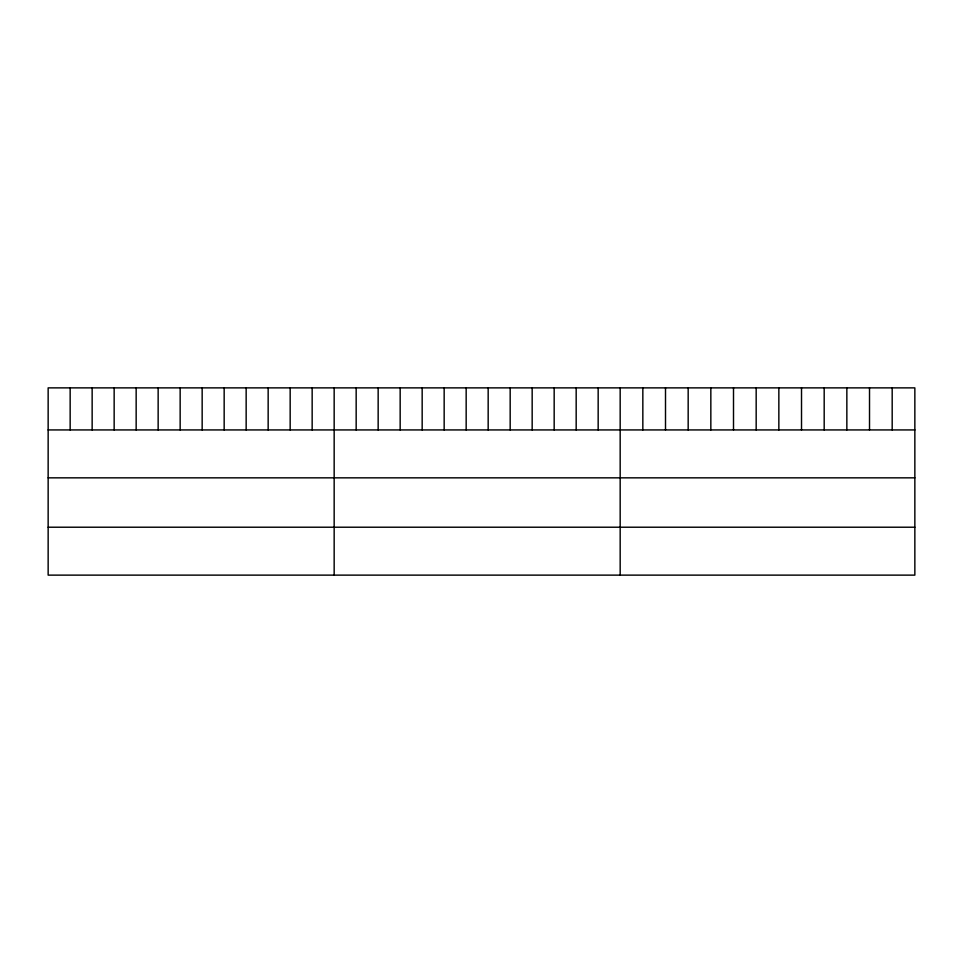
<?xml version="1.0" encoding="UTF-8"?>
<svg xmlns="http://www.w3.org/2000/svg" width="963" height="963" viewBox="0 0 963 963"><rect width="100%" height="100%" fill="white"/><g stroke="black" fill="none" stroke-linecap="round" stroke-linejoin="round"><path stroke-width="1.44" d="M914.85 429.931L914.85 575.128L48.15 575.128L48.15 387.872L914.85 387.872L914.85 429.931L48.15 429.931M48.15 477.841L914.85 477.841M48.15 527.218L914.85 527.218M892.183 387.872L892.183 429.931M869.517 387.872L869.517 429.931M846.85 387.872L846.85 429.931M824.184 387.872L824.184 429.931M801.517 387.872L801.517 429.931M778.85 387.872L778.85 429.931M756.172 387.872L756.172 429.931M733.505 387.872L733.505 429.931M710.838 387.872L710.838 429.931M688.172 387.872L688.172 429.931M665.505 387.872L665.505 429.931M642.839 387.872L642.839 429.931M620.172 387.872L620.172 575.128M598.167 387.872L598.167 429.931M576.175 387.872L576.175 429.931M554.17 387.872L554.17 429.931M532.166 387.872L532.166 429.931M510.173 387.872L510.173 429.931M488.169 387.872L488.169 429.931M466.164 387.872L466.164 429.931M444.16 387.872L444.16 429.931M422.167 387.872L422.167 429.931M400.163 387.872L400.163 429.931M378.158 387.872L378.158 429.931M356.166 387.872L356.166 429.931M334.161 387.872L334.161 575.128M312.156 387.872L312.156 429.931M290.164 387.872L290.164 429.931M268.159 387.872L268.159 429.931M246.155 387.872L246.155 429.931M224.162 387.872L224.162 429.931M202.158 387.872L202.158 429.931M180.153 387.872L180.153 429.931M158.149 387.872L158.149 429.931M136.156 387.872L136.156 429.931M114.152 387.872L114.152 429.931M92.147 387.872L92.147 429.931M70.155 387.872L70.155 429.931"/></g></svg>
